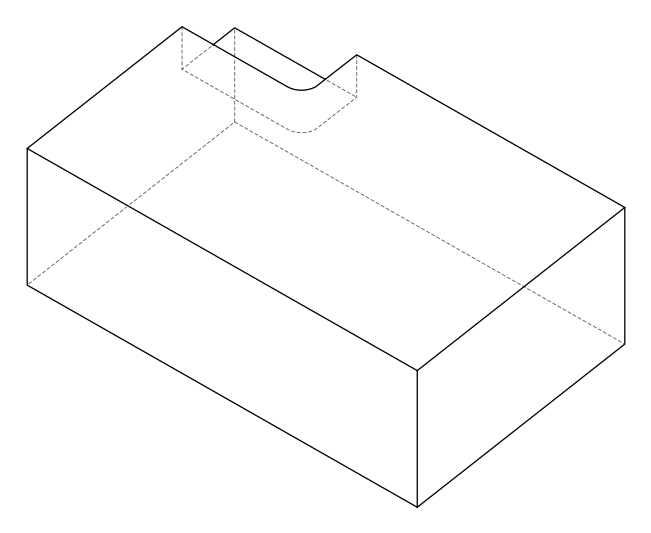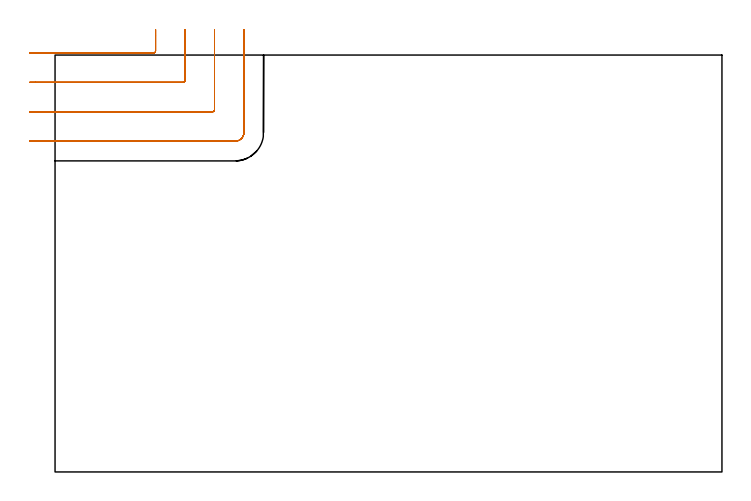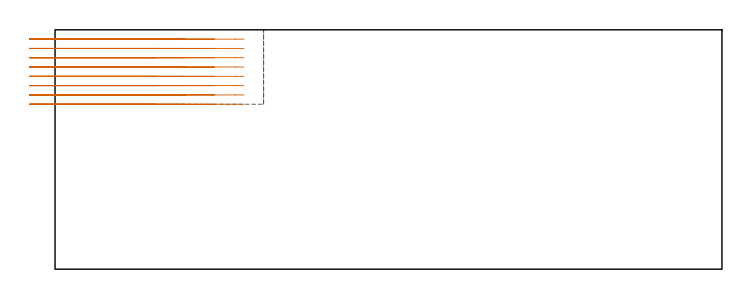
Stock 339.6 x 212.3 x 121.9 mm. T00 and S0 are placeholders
(PLAN: 1 operations, 0 tool changes, 8.6 min)
(1 MILL_CORNER_NOTCH_RECTANGULAR | CORNER_NOTCH_RECTANGULAR | UGT0201_094 | Follow Part, ap 5, ae 75% | 8.57 min | 215250 mm3)
(TOOL UGT0201_094 | End mill 20 mm | D20 FL38 Z4)
(OP 1 MILL_CORNER_NOTCH_RECTANGULAR)
G17 G21 G94 G90
T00 M6
G54
G17 G0 G90 X-12.939 Y213.4 S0 M3
G43 Z131.9 H0
Z117.162
G94 G1 X-9.939 F250.
X50.205 F500.
G3 X51.2 Y214.395 R1.
G1 Y222.3
Y225.3 F250.
G0 Z131.9
X-13. Y198.4
Z117.162
G1 X-10.
X65.205 F500.
G3 X66.2 Y199.395 R1.
G1 Y222.3
Y225.3 F250.
G0 Z131.9
X-13. Y183.4
Z117.162
G1 X-10.
X80.204 F500.
G3 X81.2 Y184.396 R1.
G1 Y222.3
Y225.3 F250.
G0 Z131.9
X-13. Y168.4
Z117.162
G1 X-10.
X91.7 F500.
G3 X96.2 Y172.9 R4.5
G1 Y222.3
Y225.3 F250.
G0 Z131.9
X-12.939 Y213.4
Z112.425
G1 X-9.939
X50.205 F500.
G3 X51.2 Y214.395 R1.
G1 Y222.3
Y225.3 F250.
G0 Z131.9
X-13. Y198.4
Z112.425
G1 X-10.
X65.205 F500.
G3 X66.2 Y199.395 R1.
G1 Y222.3
Y225.3 F250.
G0 Z131.9
X-13. Y183.4
Z112.425
G1 X-10.
X80.204 F500.
G3 X81.2 Y184.396 R1.
G1 Y222.3
Y225.3 F250.
G0 Z131.9
X-13. Y168.4
Z112.425
G1 X-10.
X91.7 F500.
G3 X96.2 Y172.9 R4.5
G1 Y222.3
Y225.3 F250.
G0 Z131.9
X-12.939 Y213.4
Z107.687
G1 X-9.939
X50.205 F500.
G3 X51.2 Y214.395 R1.
G1 Y222.3
Y225.3 F250.
G0 Z131.9
X-13. Y198.4
Z107.687
G1 X-10.
X65.205 F500.
G3 X66.2 Y199.395 R1.
G1 Y222.3
Y225.3 F250.
G0 Z131.9
X-13. Y183.4
Z107.687
G1 X-10.
X80.204 F500.
G3 X81.2 Y184.396 R1.
G1 Y222.3
Y225.3 F250.
G0 Z131.9
X-13. Y168.4
Z107.687
G1 X-10.
X91.7 F500.
G3 X96.2 Y172.9 R4.5
G1 Y222.3
Y225.3 F250.
G0 Z131.9
X-12.939 Y213.4
Z102.95
G1 X-9.939
X50.205 F500.
G3 X51.2 Y214.395 R1.
G1 Y222.3
Y225.3 F250.
G0 Z131.9
X-13. Y198.4
Z102.95
G1 X-10.
X65.205 F500.
G3 X66.2 Y199.395 R1.
G1 Y222.3
Y225.3 F250.
G0 Z131.9
X-13. Y183.4
Z102.95
G1 X-10.
X80.204 F500.
G3 X81.2 Y184.396 R1.
G1 Y222.3
Y225.3 F250.
G0 Z131.9
X-13. Y168.4
Z102.95
G1 X-10.
X91.7 F500.
G3 X96.2 Y172.9 R4.5
G1 Y222.3
Y225.3 F250.
G0 Z131.9
X-12.939 Y213.4
Z98.212
G1 X-9.939
X50.205 F500.
G3 X51.2 Y214.395 R1.
G1 Y222.3
Y225.3 F250.
G0 Z131.9
X-13. Y198.4
Z98.212
G1 X-10.
X65.205 F500.
G3 X66.2 Y199.395 R1.
G1 Y222.3
Y225.3 F250.
G0 Z131.9
X-13. Y183.4
Z98.212
G1 X-10.
X80.204 F500.
G3 X81.2 Y184.396 R1.
G1 Y222.3
Y225.3 F250.
G0 Z131.9
X-13. Y168.4
Z98.212
G1 X-10.
X91.7 F500.
G3 X96.2 Y172.9 R4.5
G1 Y222.3
Y225.3 F250.
G0 Z131.9
X-12.939 Y213.4
Z93.475
G1 X-9.939
X50.205 F500.
G3 X51.2 Y214.395 R1.
G1 Y222.3
Y225.3 F250.
G0 Z131.9
X-13. Y198.4
Z93.475
G1 X-10.
X65.205 F500.
G3 X66.2 Y199.395 R1.
G1 Y222.3
Y225.3 F250.
G0 Z131.9
X-13. Y183.4
Z93.475
G1 X-10.
X80.204 F500.
G3 X81.2 Y184.396 R1.
G1 Y222.3
Y225.3 F250.
G0 Z131.9
X-13. Y168.4
Z93.475
G1 X-10.
X91.7 F500.
G3 X96.2 Y172.9 R4.5
G1 Y222.3
Y225.3 F250.
G0 Z131.9
X-12.939 Y213.4
Z88.737
G1 X-9.939
X50.205 F500.
G3 X51.2 Y214.395 R1.
G1 Y222.3
Y225.3 F250.
G0 Z131.9
X-13. Y198.4
Z88.737
G1 X-10.
X65.205 F500.
G3 X66.2 Y199.395 R1.
G1 Y222.3
Y225.3 F250.
G0 Z131.9
X-13. Y183.4
Z88.737
G1 X-10.
X80.204 F500.
G3 X81.2 Y184.396 R1.
G1 Y222.3
Y225.3 F250.
G0 Z131.9
X-13. Y168.4
Z88.737
G1 X-10.
X91.7 F500.
G3 X96.2 Y172.9 R4.5
G1 Y222.3
Y225.3 F250.
G0 Z131.9
X-12.939 Y213.4
Z84.
G1 X-9.939
X50.205 F500.
G3 X51.2 Y214.395 R1.
G1 Y222.3
Y225.3 F250.
G0 Z131.9
X-13. Y198.4
Z84.
G1 X-10.
X65.205 F500.
G3 X66.2 Y199.395 R1.
G1 Y222.3
Y225.3 F250.
G0 Z131.9
X-13. Y183.4
Z84.
G1 X-10.
X80.204 F500.
G3 X81.2 Y184.396 R1.
G1 Y222.3
Y225.3 F250.
G0 Z131.9
X-13. Y168.4
Z84.
G1 X-10.
X91.7 F500.
G3 X96.2 Y172.9 R4.5
G1 Y222.3
Y225.3 F250.
G0 Z131.9
M5
M2
